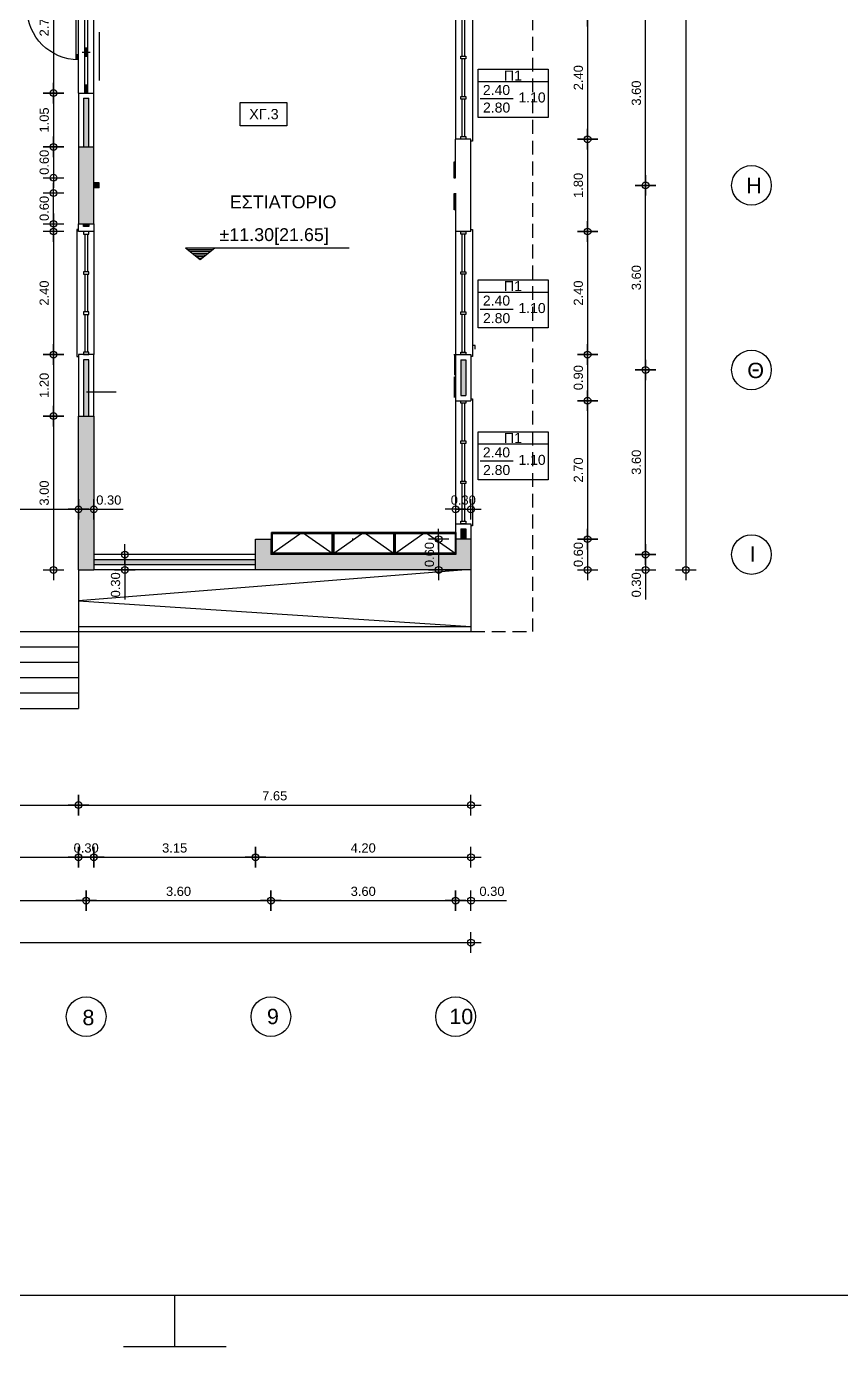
# Model space of a CAD drawing. Header units: metres. Extents: x -11 to 85, y -301 to 135.
# Drawn here: x 39.11 to 55, y 0 to 25.75 of the extents above; entities that cross this region are included whole.
import ezdxf

# ---------------------------------------------------------------- set-up
doc = ezdxf.new("R2010")
doc.units = ezdxf.units.M
doc.header["$LTSCALE"] = 0.036
doc.header["$PDMODE"] = 2
doc.linetypes.add('HIDDEN', pattern=[0.375, 0.25, -0.125])
for name, color, linetype in [('arxitek corofos', 252, 'Continuous'), ('BORDER', 5, 'Continuous'), ('DIMBLK', 252, 'Continuous'), ('electext', 20, 'Continuous'), ('LAYER-ON', 4, 'Continuous'), ('MARKS', 2, 'Continuous'), ('Parathira', 252, 'Continuous')]:
    doc.layers.add(name, color=color, linetype=linetype)
doc.styles.add('COMU-N', font='arial.ttf')
doc.styles.get("Standard").update_dxf_attribs({"font": 'arial.ttf'})
doc.dimstyles.new('CADWDOT', dxfattribs={"dimscale": 0.1, "dimtxt": 1.8, "dimasz": 0.08, "dimexe": 2, "dimexo": 0, "dimgap": 0.09, "dimtad": 0, "dimrnd": 0.001, "dimzin": 0, "dimdsep": 46, "dimtxsty": 'Standard', "dimblk1": 'ARTDIM', "dimblk2": 'ARTDIM', "dimsah": 1, "dimcen": 0.09, "dimdle": 0.05, "dimse1": 1, "dimse2": 1, "dimadec": 0, "dimazin": 0, "dimtfac": 1, "dimtmove": 0, "dimatfit": 3, "dimldrblk": 'ARTDIM', "dimfxl": 2, "dimtvp": 0.9999, "dimtolj": 1, "dimtzin": 0, "dimarcsym": 0})

# ---------------------------------------------------------------- blocks, each defined once
blk = doc.blocks.new('art103')
at = {"layer": 'BORDER'}
blk.add_line((0.25, 0.25), (20.75, 0.25), dxfattribs=at)
at = {"layer": 'MARKS'}
for p, q in [((10.5, 0), (10.5, 0.25)), ((10.25, 0), (10.75, 0))]:
    blk.add_line(p, q, dxfattribs=at)
blk = doc.blocks.new('A$C049E38FE')
at = {"layer": 'Parathira'}
for p, q in [((0, 0), (0, -0.05)), ((0.3, -0.05), (0.3, 0)), ((0, -0.05), (0.3, -0.05)), ((0.3, -0.05), (0.25, -0.05)), ((0, -1.05), (0.3, -1.05)), ((0, -1.1), (0, -1.05)), ((0, -2.7), (0, -1.1)), ((0.3, -1.1), (0, -1.1)), ((0.3, -1.1), (0, -1.1)), ((0.3, -1.1), (0, -1.1)), ((0.125, -1.1), (0.125, -2.7)), ((0.175, -1.1), (0.125, -1.1)), ((0.175, -1.26), (0.125, -1.26)), ((0.135, -1.26), (0.135, -1.1)), ((0.145, -1.26), (0.145, -1.1)), ((0.155, -1.26), (0.155, -1.1)), ((0.165, -1.26), (0.165, -1.1)), ((0.175, -2.7), (0.175, -1.1)), ((0.3, -2.7), (0.3, -1.05)), ((0.3, -1.05), (0.35, -1.05)), ((0.3, -1.05), (0.3, -1.1)), ((0.33, -1.06), (0.3, -1.06)), ((0.35, -1.15), (0.3, -1.15)), ((0.31, -1.05), (0.31, -1.15)), ((0.32, -1.05), (0.32, -1.15)), ((0.33, -1.05), (0.33, -1.15)), ((0.34, -1.05), (0.34, -1.15)), ((0.35, -1.05), (0.35, -2.049)), ((0.225, -1.9), (0.075, -1.9)), ((0.175, -1.82), (0.125, -1.82)), ((0.175, -1.98), (0.125, -1.98)), ((0.135, -1.98), (0.135, -1.82)), ((0.145, -1.98), (0.145, -1.82)), ((0.155, -1.98), (0.155, -1.82)), ((0.165, -1.98), (0.165, -1.82)), ((0.35, -1.95), (0.3, -1.95)), ((0.31, -1.95), (0.31, -2.05)), ((0.32, -1.95), (0.32, -2.05)), ((0.33, -1.95), (0.33, -2.05)), ((0.34, -1.95), (0.34, -2.049)), ((0.175, -2.54), (0.125, -2.54)), ((0.135, -2.7), (0.135, -2.54)), ((0.145, -2.7), (0.145, -2.54)), ((0.155, -2.7), (0.155, -2.54)), ((0.165, -2.7), (0.165, -2.54))]:
    blk.add_line(p, q, dxfattribs=at)
blk.add_arc((0.3, -1.05), 1, 270, 90, dxfattribs=at)
blk = doc.blocks.new('A$C52D13D70')
at = {"layer": 'Parathira'}
for p, q in [((-0.33, 0.04), (-0.33, -2.44)), ((-0.3, 0.04), (-0.33, 0.04)), ((-0.1, 0), (-0.2, 0)), ((-0.2, 0), (-0.2, -0.05)), ((-0.1, -0.05), (-0.1, 0)), ((0, 0), (0, -2.4)), ((-0.2, -0.05), (-0.1, -0.05)), ((-0.175, -0.05), (-0.175, -0.783)), ((-0.125, -0.05), (-0.125, -0.783)), ((-0.1, -0.783), (-0.2, -0.783)), ((-0.2, -0.783), (-0.2, -0.833)), ((-0.2, -0.833), (-0.1, -0.833)), ((-0.175, -0.833), (-0.175, -1.567)), ((-0.125, -0.833), (-0.125, -1.567)), ((-0.1, -0.833), (-0.1, -0.783)), ((-0.1, -1.567), (-0.2, -1.567)), ((-0.2, -1.567), (-0.2, -1.617)), ((-0.2, -1.617), (-0.1, -1.617)), ((-0.175, -1.617), (-0.175, -2.35)), ((-0.125, -1.617), (-0.125, -2.35)), ((-0.1, -1.617), (-0.1, -1.567)), ((-0.33, -2.44), (-0.3, -2.44)), ((-0.1, -2.35), (-0.2, -2.35)), ((-0.2, -2.35), (-0.2, -2.4)), ((-0.2, -2.4), (-0.1, -2.4)), ((-0.1, -2.4), (-0.1, -2.35))]:
    blk.add_line(p, q, dxfattribs=at)
blk = doc.blocks.new('ARTDIM')
at = {"layer": 'DIMBLK'}
for p, q in [((-24.9975, 0), (24.9975, 0)), ((0, -24.9975), (0, 24.9975))]:
    blk.add_line(p, q, dxfattribs=at)
blk.add_circle((0, 0), 8.25, dxfattribs=at)
blk = doc.blocks.new('*D360')
at = {"layer": 'arxitek corofos', "color": 0, "lineweight": -2}
blk.add_line((14.782, 7.88), (47.766, 7.88), dxfattribs=at)
at = {"layer": 'Defpoints', "color": 0, "transparency": 16777216}
for p in [(14.774, 13.361), (47.774, 13.361), (47.774, 7.88)]:
    blk.add_point(p, dxfattribs=at)
at = {"layer": 'arxitek corofos', "color": 0, "lineweight": -2, "xscale": 0.008, "yscale": 0.008, "zscale": 0.008, "rotation": 180}
blk.add_blockref('ARTDIM', (14.774, 7.88), dxfattribs=at)
at = {"layer": 'arxitek corofos', "color": 0, "lineweight": -2, "xscale": 0.008, "yscale": 0.008, "zscale": 0.008}
blk.add_blockref('ARTDIM', (47.774, 7.88), dxfattribs=at)
at = {"layer": 'arxitek corofos', "color": 0, "insert": (31.274, 8.06), "char_height": 0.18, "attachment_point": 5}
blk.add_mtext('\\A1;33.00', dxfattribs=at)
blk = doc.blocks.new('*D368')
at = {"layer": 'arxitek corofos', "color": 0, "lineweight": -2}
blk.add_line((36.682, 8.698), (40.266, 8.698), dxfattribs=at)
at = {"layer": 'Defpoints', "color": 0, "transparency": 16777216}
for p in [(40.274, 8.698), (36.674, 6.422), (40.274, 6.422)]:
    blk.add_point(p, dxfattribs=at)
at = {"layer": 'arxitek corofos', "color": 0, "lineweight": -2, "xscale": 0.008, "yscale": 0.008, "zscale": 0.008, "rotation": 180}
blk.add_blockref('ARTDIM', (36.674, 8.698), dxfattribs=at)
at = {"layer": 'arxitek corofos', "color": 0, "lineweight": -2, "xscale": 0.008, "yscale": 0.008, "zscale": 0.008}
blk.add_blockref('ARTDIM', (40.274, 8.698), dxfattribs=at)
at = {"layer": 'arxitek corofos', "color": 0, "insert": (38.474, 8.878), "char_height": 0.18, "attachment_point": 5}
blk.add_mtext('\\A1;3.60', dxfattribs=at)
blk = doc.blocks.new('*D369')
at = {"layer": 'arxitek corofos', "color": 0, "lineweight": -2}
blk.add_line((40.282, 8.698), (43.866, 8.698), dxfattribs=at)
at = {"layer": 'Defpoints', "color": 0, "transparency": 16777216}
for p in [(43.874, 8.698), (40.274, 6.422), (43.874, 6.422)]:
    blk.add_point(p, dxfattribs=at)
at = {"layer": 'arxitek corofos', "color": 0, "lineweight": -2, "xscale": 0.008, "yscale": 0.008, "zscale": 0.008, "rotation": 180}
blk.add_blockref('ARTDIM', (40.274, 8.698), dxfattribs=at)
at = {"layer": 'arxitek corofos', "color": 0, "lineweight": -2, "xscale": 0.008, "yscale": 0.008, "zscale": 0.008}
blk.add_blockref('ARTDIM', (43.874, 8.698), dxfattribs=at)
at = {"layer": 'arxitek corofos', "color": 0, "insert": (42.074, 8.878), "char_height": 0.18, "attachment_point": 5}
blk.add_mtext('\\A1;3.60', dxfattribs=at)
blk = doc.blocks.new('*D370')
at = {"layer": 'arxitek corofos', "color": 0, "lineweight": -2}
blk.add_line((43.882, 8.698), (47.466, 8.698), dxfattribs=at)
at = {"layer": 'Defpoints', "color": 0, "transparency": 16777216}
for p in [(47.474, 8.698), (43.874, 6.422), (47.474, 6.422)]:
    blk.add_point(p, dxfattribs=at)
at = {"layer": 'arxitek corofos', "color": 0, "lineweight": -2, "xscale": 0.008, "yscale": 0.008, "zscale": 0.008, "rotation": 180}
blk.add_blockref('ARTDIM', (43.874, 8.698), dxfattribs=at)
at = {"layer": 'arxitek corofos', "color": 0, "lineweight": -2, "xscale": 0.008, "yscale": 0.008, "zscale": 0.008}
blk.add_blockref('ARTDIM', (47.474, 8.698), dxfattribs=at)
at = {"layer": 'arxitek corofos', "color": 0, "insert": (45.674, 8.878), "char_height": 0.18, "attachment_point": 5}
blk.add_mtext('\\A1;3.60', dxfattribs=at)
blk = doc.blocks.new('*D371')
at = {"layer": 'arxitek corofos', "color": 0, "lineweight": -2}
for p, q in [((47.482, 8.698), (47.766, 8.698)), ((47.774, 8.698), (48.466, 8.698))]:
    blk.add_line(p, q, dxfattribs=at)
at = {"layer": 'Defpoints', "color": 0, "transparency": 16777216}
for p in [(47.774, 13.534), (47.774, 8.698), (47.474, 6.422)]:
    blk.add_point(p, dxfattribs=at)
at = {"layer": 'arxitek corofos', "color": 0, "lineweight": -2, "xscale": 0.008, "yscale": 0.008, "zscale": 0.008, "rotation": 180}
blk.add_blockref('ARTDIM', (47.474, 8.698), dxfattribs=at)
at = {"layer": 'arxitek corofos', "color": 0, "lineweight": -2, "xscale": 0.008, "yscale": 0.008, "zscale": 0.008}
blk.add_blockref('ARTDIM', (47.774, 8.698), dxfattribs=at)
at = {"layer": 'arxitek corofos', "color": 0, "insert": (48.183, 8.878), "char_height": 0.18, "attachment_point": 5}
blk.add_mtext('\\A1;0.30', dxfattribs=at)
blk = doc.blocks.new('*D383')
at = {"layer": 'arxitek corofos', "color": 0, "lineweight": -2}
blk.add_line((36.982, 9.544), (40.116, 9.544), dxfattribs=at)
at = {"layer": 'Defpoints', "color": 0, "transparency": 16777216}
for p in [(36.974, 13.534), (40.124, 13.534), (40.124, 9.544)]:
    blk.add_point(p, dxfattribs=at)
at = {"layer": 'arxitek corofos', "color": 0, "lineweight": -2, "xscale": 0.008, "yscale": 0.008, "zscale": 0.008, "rotation": 180}
blk.add_blockref('ARTDIM', (36.974, 9.544), dxfattribs=at)
at = {"layer": 'arxitek corofos', "color": 0, "lineweight": -2, "xscale": 0.008, "yscale": 0.008, "zscale": 0.008}
blk.add_blockref('ARTDIM', (40.124, 9.544), dxfattribs=at)
at = {"layer": 'arxitek corofos', "color": 0, "insert": (38.549, 9.724), "char_height": 0.18, "attachment_point": 5}
blk.add_mtext('\\A1;3.15', dxfattribs=at)
blk = doc.blocks.new('*D384')
at = {"layer": 'arxitek corofos', "color": 0, "lineweight": -2}
blk.add_line((40.132, 9.544), (40.416, 9.544), dxfattribs=at)
at = {"layer": 'Defpoints', "color": 0, "transparency": 16777216}
for p in [(40.124, 13.534), (40.424, 13.534), (40.424, 9.544)]:
    blk.add_point(p, dxfattribs=at)
at = {"layer": 'arxitek corofos', "color": 0, "lineweight": -2, "xscale": 0.008, "yscale": 0.008, "zscale": 0.008, "rotation": 180}
blk.add_blockref('ARTDIM', (40.124, 9.544), dxfattribs=at)
at = {"layer": 'arxitek corofos', "color": 0, "lineweight": -2, "xscale": 0.008, "yscale": 0.008, "zscale": 0.008}
blk.add_blockref('ARTDIM', (40.424, 9.544), dxfattribs=at)
at = {"layer": 'arxitek corofos', "color": 0, "insert": (40.274, 9.724), "char_height": 0.18, "attachment_point": 5}
blk.add_mtext('\\A1;0.30', dxfattribs=at)
blk = doc.blocks.new('*D385')
at = {"layer": 'arxitek corofos', "color": 0, "lineweight": -2}
blk.add_line((40.432, 9.544), (43.566, 9.544), dxfattribs=at)
at = {"layer": 'Defpoints', "color": 0, "transparency": 16777216}
for p in [(40.424, 13.534), (43.574, 13.534), (43.574, 9.544)]:
    blk.add_point(p, dxfattribs=at)
at = {"layer": 'arxitek corofos', "color": 0, "lineweight": -2, "xscale": 0.008, "yscale": 0.008, "zscale": 0.008, "rotation": 180}
blk.add_blockref('ARTDIM', (40.424, 9.544), dxfattribs=at)
at = {"layer": 'arxitek corofos', "color": 0, "lineweight": -2, "xscale": 0.008, "yscale": 0.008, "zscale": 0.008}
blk.add_blockref('ARTDIM', (43.574, 9.544), dxfattribs=at)
at = {"layer": 'arxitek corofos', "color": 0, "insert": (41.999, 9.724), "char_height": 0.18, "attachment_point": 5}
blk.add_mtext('\\A1;3.15', dxfattribs=at)
blk = doc.blocks.new('*D386')
at = {"layer": 'arxitek corofos', "color": 0, "lineweight": -2}
blk.add_line((43.582, 9.544), (47.766, 9.544), dxfattribs=at)
at = {"layer": 'Defpoints', "color": 0, "transparency": 16777216}
for p in [(43.574, 13.534), (47.774, 13.534), (47.774, 9.544)]:
    blk.add_point(p, dxfattribs=at)
at = {"layer": 'arxitek corofos', "color": 0, "lineweight": -2, "xscale": 0.008, "yscale": 0.008, "zscale": 0.008, "rotation": 180}
blk.add_blockref('ARTDIM', (43.574, 9.544), dxfattribs=at)
at = {"layer": 'arxitek corofos', "color": 0, "lineweight": -2, "xscale": 0.008, "yscale": 0.008, "zscale": 0.008}
blk.add_blockref('ARTDIM', (47.774, 9.544), dxfattribs=at)
at = {"layer": 'arxitek corofos', "color": 0, "insert": (45.674, 9.724), "char_height": 0.18, "attachment_point": 5}
blk.add_mtext('\\A1;4.20', dxfattribs=at)
blk = doc.blocks.new('*D387')
at = {"layer": 'arxitek corofos', "color": 0, "lineweight": -2}
blk.add_line((51.962, 44.539), (51.962, 15.155), dxfattribs=at)
at = {"layer": 'Defpoints', "color": 0, "transparency": 16777216}
for p in [(49.077, 44.547), (49.077, 15.147), (51.962, 15.147)]:
    blk.add_point(p, dxfattribs=at)
at = {"layer": 'arxitek corofos', "color": 0, "lineweight": -2, "xscale": 0.008, "yscale": 0.008, "zscale": 0.008}
for p, rotation in [((51.962, 44.547), 90), ((51.962, 15.147), 270)]:
    blk.add_blockref('ARTDIM', p, dxfattribs=dict(at, rotation=rotation))
at = {"layer": 'arxitek corofos', "color": 0, "insert": (51.782, 29.847), "char_height": 0.18, "attachment_point": 5, "rotation": 90}
blk.add_mtext('\\A1;29.40', dxfattribs=at)
blk = doc.blocks.new('*D388')
at = {"layer": 'arxitek corofos', "color": 0, "lineweight": -2}
for p, q in [((51.177, 15.439), (51.177, 15.155)), ((51.177, 15.147), (51.177, 14.573))]:
    blk.add_line(p, q, dxfattribs=at)
at = {"layer": 'Defpoints', "color": 0, "transparency": 16777216}
for p in [(49.077, 15.447), (49.077, 15.147), (51.177, 15.147)]:
    blk.add_point(p, dxfattribs=at)
at = {"layer": 'arxitek corofos', "color": 0, "lineweight": -2, "xscale": 0.008, "yscale": 0.008, "zscale": 0.008}
for p, rotation in [((51.177, 15.447), 90), ((51.177, 15.147), 270)]:
    blk.add_blockref('ARTDIM', p, dxfattribs=dict(at, rotation=rotation))
at = {"layer": 'arxitek corofos', "color": 0, "insert": (50.997, 14.856), "char_height": 0.18, "attachment_point": 5, "rotation": 90}
blk.add_mtext('\\A1;0.30', dxfattribs=at)
blk = doc.blocks.new('*D389')
at = {"layer": 'arxitek corofos', "color": 0, "lineweight": -2}
blk.add_line((51.177, 15.455), (51.177, 19.039), dxfattribs=at)
at = {"layer": 'Defpoints', "color": 0, "transparency": 16777216}
for p in [(51.177, 19.047), (54.157, 19.047), (49.077, 15.447)]:
    blk.add_point(p, dxfattribs=at)
at = {"layer": 'arxitek corofos', "color": 0, "lineweight": -2, "xscale": 0.008, "yscale": 0.008, "zscale": 0.008}
for p, rotation in [((51.177, 19.047), 90), ((51.177, 15.447), 270)]:
    blk.add_blockref('ARTDIM', p, dxfattribs=dict(at, rotation=rotation))
at = {"layer": 'arxitek corofos', "color": 0, "insert": (50.997, 17.247), "char_height": 0.18, "attachment_point": 5, "rotation": 90}
blk.add_mtext('\\A1;3.60', dxfattribs=at)
blk = doc.blocks.new('*D390')
at = {"layer": 'arxitek corofos', "color": 0, "lineweight": -2}
blk.add_line((51.177, 19.055), (51.177, 22.639), dxfattribs=at)
at = {"layer": 'Defpoints', "color": 0, "transparency": 16777216}
for p in [(51.177, 22.647), (54.157, 22.647), (54.157, 19.047)]:
    blk.add_point(p, dxfattribs=at)
at = {"layer": 'arxitek corofos', "color": 0, "lineweight": -2, "xscale": 0.008, "yscale": 0.008, "zscale": 0.008}
for p, rotation in [((51.177, 22.647), 90), ((51.177, 19.047), 270)]:
    blk.add_blockref('ARTDIM', p, dxfattribs=dict(at, rotation=rotation))
at = {"layer": 'arxitek corofos', "color": 0, "insert": (50.997, 20.847), "char_height": 0.18, "attachment_point": 5, "rotation": 90}
blk.add_mtext('\\A1;3.60', dxfattribs=at)
blk = doc.blocks.new('*D391')
at = {"layer": 'arxitek corofos', "color": 0, "lineweight": -2}
blk.add_line((51.177, 22.655), (51.177, 26.239), dxfattribs=at)
at = {"layer": 'Defpoints', "color": 0, "transparency": 16777216}
for p in [(51.177, 26.247), (54.157, 26.247), (54.157, 22.647)]:
    blk.add_point(p, dxfattribs=at)
at = {"layer": 'arxitek corofos', "color": 0, "lineweight": -2, "xscale": 0.008, "yscale": 0.008, "zscale": 0.008}
for p, rotation in [((51.177, 26.247), 90), ((51.177, 22.647), 270)]:
    blk.add_blockref('ARTDIM', p, dxfattribs=dict(at, rotation=rotation))
at = {"layer": 'arxitek corofos', "color": 0, "insert": (50.997, 24.447), "char_height": 0.18, "attachment_point": 5, "rotation": 90}
blk.add_mtext('\\A1;3.60', dxfattribs=at)
blk = doc.blocks.new('*D409')
at = {"layer": 'arxitek corofos', "color": 0, "lineweight": -2}
blk.add_line((50.047, 25.939), (50.047, 23.555), dxfattribs=at)
at = {"layer": 'Defpoints', "color": 0, "transparency": 16777216}
for p in [(49.077, 25.947), (49.077, 23.547), (50.047, 23.547)]:
    blk.add_point(p, dxfattribs=at)
at = {"layer": 'arxitek corofos', "color": 0, "lineweight": -2, "xscale": 0.008, "yscale": 0.008, "zscale": 0.008}
for p, rotation in [((50.047, 25.947), 90), ((50.047, 23.547), 270)]:
    blk.add_blockref('ARTDIM', p, dxfattribs=dict(at, rotation=rotation))
at = {"layer": 'arxitek corofos', "color": 0, "insert": (49.867, 24.747), "char_height": 0.18, "attachment_point": 5, "rotation": 90}
blk.add_mtext('\\A1;2.40', dxfattribs=at)
blk = doc.blocks.new('*D410')
at = {"layer": 'arxitek corofos', "color": 0, "lineweight": -2}
blk.add_line((50.047, 23.539), (50.047, 21.755), dxfattribs=at)
at = {"layer": 'Defpoints', "color": 0, "transparency": 16777216}
for p in [(49.077, 23.547), (49.077, 21.747), (50.047, 21.747)]:
    blk.add_point(p, dxfattribs=at)
at = {"layer": 'arxitek corofos', "color": 0, "lineweight": -2, "xscale": 0.008, "yscale": 0.008, "zscale": 0.008}
for p, rotation in [((50.047, 23.547), 90), ((50.047, 21.747), 270)]:
    blk.add_blockref('ARTDIM', p, dxfattribs=dict(at, rotation=rotation))
at = {"layer": 'arxitek corofos', "color": 0, "insert": (49.867, 22.647), "char_height": 0.18, "attachment_point": 5, "rotation": 90}
blk.add_mtext('\\A1;1.80', dxfattribs=at)
blk = doc.blocks.new('*D411')
at = {"layer": 'arxitek corofos', "color": 0, "lineweight": -2}
blk.add_line((50.047, 21.739), (50.047, 19.355), dxfattribs=at)
at = {"layer": 'Defpoints', "color": 0, "transparency": 16777216}
for p in [(49.077, 21.747), (49.077, 19.347), (50.047, 19.347)]:
    blk.add_point(p, dxfattribs=at)
at = {"layer": 'arxitek corofos', "color": 0, "lineweight": -2, "xscale": 0.008, "yscale": 0.008, "zscale": 0.008}
for p, rotation in [((50.047, 21.747), 90), ((50.047, 19.347), 270)]:
    blk.add_blockref('ARTDIM', p, dxfattribs=dict(at, rotation=rotation))
at = {"layer": 'arxitek corofos', "color": 0, "insert": (49.867, 20.547), "char_height": 0.18, "attachment_point": 5, "rotation": 90}
blk.add_mtext('\\A1;2.40', dxfattribs=at)
blk = doc.blocks.new('*D412')
at = {"layer": 'arxitek corofos', "color": 0, "lineweight": -2}
blk.add_line((50.047, 19.339), (50.047, 18.455), dxfattribs=at)
at = {"layer": 'Defpoints', "color": 0, "transparency": 16777216}
for p in [(49.077, 19.347), (49.077, 18.447), (50.047, 18.447)]:
    blk.add_point(p, dxfattribs=at)
at = {"layer": 'arxitek corofos', "color": 0, "lineweight": -2, "xscale": 0.008, "yscale": 0.008, "zscale": 0.008}
for p, rotation in [((50.047, 19.347), 90), ((50.047, 18.447), 270)]:
    blk.add_blockref('ARTDIM', p, dxfattribs=dict(at, rotation=rotation))
at = {"layer": 'arxitek corofos', "color": 0, "insert": (49.867, 18.897), "char_height": 0.18, "attachment_point": 5, "rotation": 90}
blk.add_mtext('\\A1;0.90', dxfattribs=at)
blk = doc.blocks.new('*D413')
at = {"layer": 'arxitek corofos', "color": 0, "lineweight": -2}
blk.add_line((50.047, 18.439), (50.047, 15.755), dxfattribs=at)
at = {"layer": 'Defpoints', "color": 0, "transparency": 16777216}
for p in [(49.077, 18.447), (49.077, 15.747), (50.047, 15.747)]:
    blk.add_point(p, dxfattribs=at)
at = {"layer": 'arxitek corofos', "color": 0, "lineweight": -2, "xscale": 0.008, "yscale": 0.008, "zscale": 0.008}
for p, rotation in [((50.047, 18.447), 90), ((50.047, 15.747), 270)]:
    blk.add_blockref('ARTDIM', p, dxfattribs=dict(at, rotation=rotation))
at = {"layer": 'arxitek corofos', "color": 0, "insert": (49.867, 17.097), "char_height": 0.18, "attachment_point": 5, "rotation": 90}
blk.add_mtext('\\A1;2.70', dxfattribs=at)
blk = doc.blocks.new('*D414')
at = {"layer": 'arxitek corofos', "color": 0, "lineweight": -2}
blk.add_line((50.047, 15.739), (50.047, 15.155), dxfattribs=at)
at = {"layer": 'Defpoints', "color": 0, "transparency": 16777216}
for p in [(49.077, 15.747), (49.077, 15.147), (50.047, 15.147)]:
    blk.add_point(p, dxfattribs=at)
at = {"layer": 'arxitek corofos', "color": 0, "lineweight": -2, "xscale": 0.008, "yscale": 0.008, "zscale": 0.008}
for p, rotation in [((50.047, 15.747), 90), ((50.047, 15.147), 270)]:
    blk.add_blockref('ARTDIM', p, dxfattribs=dict(at, rotation=rotation))
at = {"layer": 'arxitek corofos', "color": 0, "insert": (49.867, 15.447), "char_height": 0.18, "attachment_point": 5, "rotation": 90}
blk.add_mtext('\\A1;0.60', dxfattribs=at)
blk = doc.blocks.new('*D434')
at = {"layer": 'arxitek corofos', "color": 0, "lineweight": -2}
blk.add_line((22.432, 16.329), (40.116, 16.329), dxfattribs=at)
at = {"layer": 'Defpoints', "color": 0, "transparency": 16777216}
for p in [(22.424, 16.329), (40.124, 16.329), (40.124, 16.329)]:
    blk.add_point(p, dxfattribs=at)
at = {"layer": 'arxitek corofos', "color": 0, "lineweight": -2, "xscale": 0.008, "yscale": 0.008, "zscale": 0.008, "rotation": 180}
blk.add_blockref('ARTDIM', (22.424, 16.329), dxfattribs=at)
at = {"layer": 'arxitek corofos', "color": 0, "lineweight": -2, "xscale": 0.008, "yscale": 0.008, "zscale": 0.008}
blk.add_blockref('ARTDIM', (40.124, 16.329), dxfattribs=at)
at = {"layer": 'arxitek corofos', "color": 0, "insert": (31.274, 16.509), "char_height": 0.18, "attachment_point": 5}
blk.add_mtext('\\A1;17.70', dxfattribs=at)
blk = doc.blocks.new('*D435')
at = {"layer": 'arxitek corofos', "color": 0, "lineweight": -2}
for p, q in [((40.132, 16.329), (40.416, 16.329)), ((40.424, 16.329), (40.998, 16.329))]:
    blk.add_line(p, q, dxfattribs=at)
at = {"layer": 'Defpoints', "color": 0, "transparency": 16777216}
for p in [(40.124, 18.147), (40.424, 18.147), (40.424, 16.329)]:
    blk.add_point(p, dxfattribs=at)
at = {"layer": 'arxitek corofos', "color": 0, "lineweight": -2, "xscale": 0.008, "yscale": 0.008, "zscale": 0.008, "rotation": 180}
blk.add_blockref('ARTDIM', (40.124, 16.329), dxfattribs=at)
at = {"layer": 'arxitek corofos', "color": 0, "lineweight": -2, "xscale": 0.008, "yscale": 0.008, "zscale": 0.008}
blk.add_blockref('ARTDIM', (40.424, 16.329), dxfattribs=at)
at = {"layer": 'arxitek corofos', "color": 0, "insert": (40.715, 16.509), "char_height": 0.18, "attachment_point": 5}
blk.add_mtext('\\A1;0.30', dxfattribs=at)
blk = doc.blocks.new('*D436')
at = {"layer": 'arxitek corofos', "color": 0, "lineweight": -2}
blk.add_line((47.482, 16.329), (47.766, 16.329), dxfattribs=at)
at = {"layer": 'Defpoints', "color": 0, "transparency": 16777216}
for p in [(47.774, 16.329), (47.474, 15.447), (47.774, 15.447)]:
    blk.add_point(p, dxfattribs=at)
at = {"layer": 'arxitek corofos', "color": 0, "lineweight": -2, "xscale": 0.008, "yscale": 0.008, "zscale": 0.008, "rotation": 180}
blk.add_blockref('ARTDIM', (47.474, 16.329), dxfattribs=at)
at = {"layer": 'arxitek corofos', "color": 0, "lineweight": -2, "xscale": 0.008, "yscale": 0.008, "zscale": 0.008}
blk.add_blockref('ARTDIM', (47.774, 16.329), dxfattribs=at)
at = {"layer": 'arxitek corofos', "color": 0, "insert": (47.624, 16.509), "char_height": 0.18, "attachment_point": 5}
blk.add_mtext('\\A1;0.30', dxfattribs=at)
blk = doc.blocks.new('*D443')
at = {"layer": 'arxitek corofos', "color": 0, "lineweight": -2}
blk.add_line((47.144, 15.739), (47.144, 15.155), dxfattribs=at)
at = {"layer": 'Defpoints', "color": 0, "transparency": 16777216}
for p in [(47.486, 15.747), (47.144, 15.147), (47.486, 15.147)]:
    blk.add_point(p, dxfattribs=at)
at = {"layer": 'arxitek corofos', "color": 0, "lineweight": -2, "xscale": 0.008, "yscale": 0.008, "zscale": 0.008}
for p, rotation in [((47.144, 15.747), 90), ((47.144, 15.147), 270)]:
    blk.add_blockref('ARTDIM', p, dxfattribs=dict(at, rotation=rotation))
at = {"layer": 'arxitek corofos', "color": 0, "insert": (46.964, 15.447), "char_height": 0.18, "attachment_point": 5, "rotation": 90}
blk.add_mtext('\\A1;0.60', dxfattribs=at)
blk = doc.blocks.new('*D470')
at = {"layer": 'arxitek corofos', "color": 0, "lineweight": -2}
for p, q in [((41.027, 15.439), (41.027, 15.155)), ((41.027, 15.147), (41.027, 14.573))]:
    blk.add_line(p, q, dxfattribs=at)
at = {"layer": 'Defpoints', "color": 0, "transparency": 16777216}
for p in [(39.331, 15.447), (39.331, 15.147), (41.027, 15.147)]:
    blk.add_point(p, dxfattribs=at)
at = {"layer": 'arxitek corofos', "color": 0, "lineweight": -2, "xscale": 0.008, "yscale": 0.008, "zscale": 0.008}
for p, rotation in [((41.027, 15.447), 90), ((41.027, 15.147), 270)]:
    blk.add_blockref('ARTDIM', p, dxfattribs=dict(at, rotation=rotation))
at = {"layer": 'arxitek corofos', "color": 0, "insert": (40.847, 14.856), "char_height": 0.18, "attachment_point": 5, "rotation": 90}
blk.add_mtext('\\A1;0.30', dxfattribs=at)
blk = doc.blocks.new('*D473')
at = {"layer": 'arxitek corofos', "color": 0, "lineweight": -2}
blk.add_line((22.432, 10.561), (40.116, 10.561), dxfattribs=at)
at = {"layer": 'Defpoints', "color": 0, "transparency": 16777216}
for p in [(22.424, 13.047), (40.124, 13.047), (40.124, 10.561)]:
    blk.add_point(p, dxfattribs=at)
at = {"layer": 'arxitek corofos', "color": 0, "lineweight": -2, "xscale": 0.008, "yscale": 0.008, "zscale": 0.008, "rotation": 180}
blk.add_blockref('ARTDIM', (22.424, 10.561), dxfattribs=at)
at = {"layer": 'arxitek corofos', "color": 0, "lineweight": -2, "xscale": 0.008, "yscale": 0.008, "zscale": 0.008}
blk.add_blockref('ARTDIM', (40.124, 10.561), dxfattribs=at)
at = {"layer": 'arxitek corofos', "color": 0, "insert": (31.274, 10.741), "char_height": 0.18, "attachment_point": 5}
blk.add_mtext('\\A1;17.70', dxfattribs=at)
blk = doc.blocks.new('*D474')
at = {"layer": 'arxitek corofos', "color": 0, "lineweight": -2}
blk.add_line((40.132, 10.561), (47.766, 10.561), dxfattribs=at)
at = {"layer": 'Defpoints', "color": 0, "transparency": 16777216}
for p in [(40.124, 15.147), (47.774, 15.147), (47.774, 10.561)]:
    blk.add_point(p, dxfattribs=at)
at = {"layer": 'arxitek corofos', "color": 0, "lineweight": -2, "xscale": 0.008, "yscale": 0.008, "zscale": 0.008, "rotation": 180}
blk.add_blockref('ARTDIM', (40.124, 10.561), dxfattribs=at)
at = {"layer": 'arxitek corofos', "color": 0, "lineweight": -2, "xscale": 0.008, "yscale": 0.008, "zscale": 0.008}
blk.add_blockref('ARTDIM', (47.774, 10.561), dxfattribs=at)
at = {"layer": 'arxitek corofos', "color": 0, "insert": (43.949, 10.741), "char_height": 0.18, "attachment_point": 5}
blk.add_mtext('\\A1;7.65', dxfattribs=at)
blk = doc.blocks.new('*D500')
at = {"layer": 'arxitek corofos', "color": 0, "lineweight": -2}
blk.add_line((39.637, 27.139), (39.637, 24.455), dxfattribs=at)
at = {"layer": 'Defpoints', "color": 0, "transparency": 16777216}
for p in [(40.124, 27.147), (39.637, 24.447), (40.124, 24.447)]:
    blk.add_point(p, dxfattribs=at)
at = {"layer": 'arxitek corofos', "color": 0, "lineweight": -2, "xscale": 0.008, "yscale": 0.008, "zscale": 0.008}
for p, rotation in [((39.637, 27.147), 90), ((39.637, 24.447), 270)]:
    blk.add_blockref('ARTDIM', p, dxfattribs=dict(at, rotation=rotation))
at = {"layer": 'arxitek corofos', "color": 0, "insert": (39.457, 25.797), "char_height": 0.18, "attachment_point": 5, "rotation": 90}
blk.add_mtext('\\A1;2.70', dxfattribs=at)
blk = doc.blocks.new('*D501')
at = {"layer": 'arxitek corofos', "color": 0, "lineweight": -2}
blk.add_line((39.637, 24.439), (39.637, 23.405), dxfattribs=at)
at = {"layer": 'Defpoints', "color": 0, "transparency": 16777216}
for p in [(40.124, 24.447), (39.637, 23.397), (40.124, 23.397)]:
    blk.add_point(p, dxfattribs=at)
at = {"layer": 'arxitek corofos', "color": 0, "lineweight": -2, "xscale": 0.008, "yscale": 0.008, "zscale": 0.008}
for p, rotation in [((39.637, 24.447), 90), ((39.637, 23.397), 270)]:
    blk.add_blockref('ARTDIM', p, dxfattribs=dict(at, rotation=rotation))
at = {"layer": 'arxitek corofos', "color": 0, "insert": (39.457, 23.922), "char_height": 0.18, "attachment_point": 5, "rotation": 90}
blk.add_mtext('\\A1;1.05', dxfattribs=at)
blk = doc.blocks.new('*D502')
at = {"layer": 'arxitek corofos', "color": 0, "lineweight": -2}
blk.add_line((39.637, 23.389), (39.637, 22.805), dxfattribs=at)
at = {"layer": 'Defpoints', "color": 0, "transparency": 16777216}
for p in [(40.124, 23.397), (39.637, 22.797), (40.424, 22.797)]:
    blk.add_point(p, dxfattribs=at)
at = {"layer": 'arxitek corofos', "color": 0, "lineweight": -2, "xscale": 0.008, "yscale": 0.008, "zscale": 0.008}
for p, rotation in [((39.637, 23.397), 90), ((39.637, 22.797), 270)]:
    blk.add_blockref('ARTDIM', p, dxfattribs=dict(at, rotation=rotation))
at = {"layer": 'arxitek corofos', "color": 0, "insert": (39.457, 23.097), "char_height": 0.18, "attachment_point": 5, "rotation": 90}
blk.add_mtext('\\A1;0.60', dxfattribs=at)
blk = doc.blocks.new('*D503')
at = {"layer": 'arxitek corofos', "color": 0, "lineweight": -2}
blk.add_line((39.637, 21.905), (39.637, 22.489), dxfattribs=at)
at = {"layer": 'Defpoints', "color": 0, "transparency": 16777216}
for p in [(39.637, 22.497), (40.424, 22.497), (40.124, 21.897)]:
    blk.add_point(p, dxfattribs=at)
at = {"layer": 'arxitek corofos', "color": 0, "lineweight": -2, "xscale": 0.008, "yscale": 0.008, "zscale": 0.008}
for p, rotation in [((39.637, 22.497), 90), ((39.637, 21.897), 270)]:
    blk.add_blockref('ARTDIM', p, dxfattribs=dict(at, rotation=rotation))
at = {"layer": 'arxitek corofos', "color": 0, "insert": (39.457, 22.197), "char_height": 0.18, "attachment_point": 5, "rotation": 90}
blk.add_mtext('\\A1;0.60', dxfattribs=at)
blk = doc.blocks.new('*D504')
at = {"layer": 'arxitek corofos', "color": 0, "lineweight": -2}
blk.add_line((39.637, 21.739), (39.637, 19.355), dxfattribs=at)
at = {"layer": 'Defpoints', "color": 0, "transparency": 16777216}
for p in [(40.424, 21.747), (39.637, 19.347), (40.424, 19.347)]:
    blk.add_point(p, dxfattribs=at)
at = {"layer": 'arxitek corofos', "color": 0, "lineweight": -2, "xscale": 0.008, "yscale": 0.008, "zscale": 0.008}
for p, rotation in [((39.637, 21.747), 90), ((39.637, 19.347), 270)]:
    blk.add_blockref('ARTDIM', p, dxfattribs=dict(at, rotation=rotation))
at = {"layer": 'arxitek corofos', "color": 0, "insert": (39.457, 20.547), "char_height": 0.18, "attachment_point": 5, "rotation": 90}
blk.add_mtext('\\A1;2.40', dxfattribs=at)
blk = doc.blocks.new('*D505')
at = {"layer": 'arxitek corofos', "color": 0, "lineweight": -2}
blk.add_line((39.637, 19.339), (39.637, 18.155), dxfattribs=at)
at = {"layer": 'Defpoints', "color": 0, "transparency": 16777216}
for p in [(40.124, 19.347), (39.637, 18.147), (40.124, 18.147)]:
    blk.add_point(p, dxfattribs=at)
at = {"layer": 'arxitek corofos', "color": 0, "lineweight": -2, "xscale": 0.008, "yscale": 0.008, "zscale": 0.008}
for p, rotation in [((39.637, 19.347), 90), ((39.637, 18.147), 270)]:
    blk.add_blockref('ARTDIM', p, dxfattribs=dict(at, rotation=rotation))
at = {"layer": 'arxitek corofos', "color": 0, "insert": (39.457, 18.747), "char_height": 0.18, "attachment_point": 5, "rotation": 90}
blk.add_mtext('\\A1;1.20', dxfattribs=at)
blk = doc.blocks.new('*D506')
at = {"layer": 'arxitek corofos', "color": 0, "lineweight": -2}
blk.add_line((39.637, 18.139), (39.637, 15.155), dxfattribs=at)
at = {"layer": 'Defpoints', "color": 0, "transparency": 16777216}
for p in [(40.124, 18.147), (39.637, 15.147), (40.124, 15.147)]:
    blk.add_point(p, dxfattribs=at)
at = {"layer": 'arxitek corofos', "color": 0, "lineweight": -2, "xscale": 0.008, "yscale": 0.008, "zscale": 0.008}
for p, rotation in [((39.637, 18.147), 90), ((39.637, 15.147), 270)]:
    blk.add_blockref('ARTDIM', p, dxfattribs=dict(at, rotation=rotation))
at = {"layer": 'arxitek corofos', "color": 0, "insert": (39.457, 16.647), "char_height": 0.18, "attachment_point": 5, "rotation": 90}
blk.add_mtext('\\A1;3.00', dxfattribs=at)

msp = doc.modelspace()

# ---------------------------------------------------------------- hatches: boundary and pattern name
at = {"layer": 'arxitek corofos'}
for points in [[(40.324, 24.347), (40.224, 24.347), (40.224, 23.397), (40.324, 23.397)], [(40.124, 21.897), (40.424, 21.897), (40.424, 23.397), (40.124, 23.397)], [(40.524, 22.697), (40.424, 22.697), (40.424, 22.597), (40.524, 22.597)], [(40.324, 21.897), (40.224, 21.897), (40.224, 21.847), (40.324, 21.847)], [(40.324, 19.247), (40.224, 19.247), (40.224, 18.147), (40.324, 18.147)], [(47.674, 19.247), (47.574, 19.247), (47.574, 18.547), (47.674, 18.547)], [(40.124, 15.147), (40.424, 15.147), (40.424, 18.147), (40.124, 18.147)], [(47.774, 15.147), (47.774, 15.747), (47.474, 15.747), (47.474, 15.447), (43.874, 15.447), (43.874, 15.747), (43.574, 15.747), (43.574, 15.147)], [(47.674, 15.947), (47.574, 15.947), (47.574, 15.747), (47.674, 15.747)], [(43.574, 15.347), (40.424, 15.347), (40.424, 15.247), (43.574, 15.247)]]:
    msp.add_hatch(color=256, dxfattribs=at).paths.add_polyline_path(points)

# ---------------------------------------------------------------- linework, layer by layer
at = {"layer": 'arxitek corofos', "linetype": 'HIDDEN', "ltscale": 30}
for p in [(48.974, 25.947), (47.774, 13.947)]:
    msp.add_line(p, (48.974, 13.947), dxfattribs=at)
at = {"layer": 'arxitek corofos'}
for p, q in [((40.534, 24.695), (40.534, 25.633)), ((47.911, 23.973), (47.911, 24.911)), ((47.911, 24.911), (49.278, 24.911)), ((49.278, 24.911), (49.278, 23.973)), ((49.278, 24.665), (47.911, 24.665)), ((40.124, 24.447), (40.124, 23.397)), ((40.124, 24.447), (40.424, 24.447)), ((40.224, 24.347), (40.324, 24.347)), ((40.224, 24.347), (40.224, 23.397)), ((40.324, 23.397), (40.324, 24.347)), ((40.424, 23.397), (40.424, 24.447)), ((47.95, 24.339), (48.595, 24.339)), ((49.278, 23.973), (47.911, 23.973)), ((47.474, 22.797), (47.474, 23.547)), ((47.774, 23.547), (47.474, 23.547)), ((47.774, 21.747), (47.774, 23.547)), ((40.124, 23.397), (40.424, 23.397)), ((40.124, 23.397), (40.124, 21.897)), ((40.424, 21.897), (40.424, 23.397)), ((40.524, 22.697), (40.424, 22.697)), ((40.524, 22.597), (40.524, 22.697)), ((40.524, 22.597), (40.424, 22.597)), ((47.474, 22.497), (47.474, 21.747)), ((40.124, 21.897), (40.424, 21.897)), ((40.124, 21.747), (40.124, 21.897)), ((40.224, 21.847), (40.224, 21.897)), ((40.324, 21.897), (40.324, 21.847)), ((40.424, 21.897), (40.424, 21.747)), ((40.424, 21.747), (40.124, 21.747)), ((40.324, 21.847), (40.224, 21.847)), ((47.774, 21.747), (47.474, 21.747)), ((42.209, 21.43), (42.495, 21.202)), ((42.209, 21.43), (45.401, 21.43)), ((42.252, 21.395), (42.737, 21.395)), ((42.495, 21.202), (42.78, 21.43)), ((42.295, 21.361), (42.694, 21.361)), ((42.338, 21.327), (42.651, 21.327)), ((42.381, 21.293), (42.609, 21.293)), ((42.423, 21.259), (42.566, 21.259)), ((42.466, 21.224), (42.523, 21.224)), ((47.911, 19.866), (47.911, 20.804)), ((47.911, 20.804), (49.278, 20.804)), ((49.278, 20.804), (49.278, 19.866)), ((49.278, 20.558), (47.911, 20.558)), ((47.95, 20.233), (48.595, 20.233)), ((49.278, 19.866), (47.911, 19.866)), ((40.424, 19.347), (40.124, 19.347)), ((40.124, 19.347), (40.124, 18.147)), ((40.424, 18.147), (40.424, 19.347)), ((47.454, 19.358), (47.454, 18.955)), ((47.454, 19.336), (47.454, 19.358)), ((47.474, 18.935), (47.474, 19.358)), ((47.474, 19.347), (47.474, 18.447)), ((47.474, 19.347), (47.774, 19.347)), ((47.774, 19.347), (47.774, 18.447)), ((47.857, 19.522), (47.821, 19.522)), ((47.857, 19.45), (47.857, 19.522)), ((40.224, 19.247), (40.224, 18.147)), ((40.324, 19.247), (40.224, 19.247)), ((40.324, 18.147), (40.324, 19.247)), ((47.574, 19.247), (47.674, 19.247)), ((47.574, 19.247), (47.574, 18.547)), ((47.674, 19.247), (47.674, 18.547)), ((47.454, 18.513), (47.454, 18.915)), ((47.474, 18.735), (47.474, 18.935)), ((47.474, 18.935), (47.474, 18.513)), ((47.474, 18.513), (47.474, 18.935)), ((40.28, 18.623), (40.857, 18.623)), ((47.574, 18.547), (47.674, 18.547)), ((47.454, 18.535), (47.454, 18.513)), ((47.474, 18.447), (47.774, 18.447)), ((40.124, 18.147), (40.424, 18.147)), ((40.124, 15.147), (40.124, 18.147)), ((40.424, 18.147), (40.424, 15.147)), ((47.911, 16.905), (47.911, 17.843)), ((47.911, 17.843), (49.278, 17.843)), ((49.278, 17.843), (49.278, 16.905)), ((49.278, 17.597), (47.911, 17.597)), ((47.95, 17.272), (48.595, 17.272)), ((49.278, 16.905), (47.911, 16.905)), ((47.474, 16.047), (47.774, 16.047)), ((47.474, 16.047), (47.474, 15.747)), ((47.774, 16.047), (47.774, 15.747)), ((43.574, 15.147), (43.574, 15.747)), ((43.574, 15.747), (43.874, 15.747)), ((43.874, 15.747), (43.874, 15.447)), ((43.885, 15.88), (43.885, 15.457)), ((45.085, 15.88), (43.885, 15.88)), ((43.885, 15.457), (43.885, 15.88)), ((44.485, 15.88), (43.885, 15.457)), ((43.905, 15.477), (43.905, 15.88)), ((44.485, 15.88), (43.905, 15.88)), ((43.905, 15.88), (43.905, 15.858)), ((43.905, 15.858), (44.485, 15.858)), ((44.485, 15.858), (44.485, 15.88)), ((45.085, 15.457), (44.485, 15.88)), ((45.065, 15.88), (44.485, 15.88)), ((44.485, 15.88), (44.485, 15.858)), ((44.485, 15.858), (45.065, 15.858)), ((45.065, 15.88), (45.065, 15.477)), ((45.065, 15.858), (45.065, 15.88)), ((45.685, 15.88), (45.085, 15.457)), ((45.085, 15.457), (45.085, 15.88)), ((45.085, 15.88), (45.085, 15.457)), ((46.285, 15.88), (45.085, 15.88)), ((45.085, 15.457), (45.085, 15.88)), ((45.085, 15.88), (45.085, 15.457)), ((45.685, 15.88), (45.105, 15.88)), ((45.105, 15.88), (45.105, 15.858)), ((45.105, 15.477), (45.105, 15.88)), ((45.105, 15.858), (45.685, 15.858)), ((45.474, 15.73), (45.474, 15.762)), ((46.265, 15.88), (45.685, 15.88)), ((45.685, 15.88), (45.685, 15.858)), ((46.285, 15.457), (45.685, 15.88)), ((45.685, 15.858), (45.685, 15.88)), ((45.685, 15.858), (46.265, 15.858)), ((46.265, 15.858), (46.265, 15.88)), ((46.265, 15.88), (46.265, 15.477)), ((46.285, 15.88), (46.285, 15.457)), ((46.285, 15.457), (46.285, 15.88)), ((46.285, 15.88), (46.285, 15.457)), ((47.484, 15.88), (46.285, 15.88)), ((46.884, 15.88), (46.285, 15.457)), ((46.884, 15.88), (46.305, 15.88)), ((46.305, 15.88), (46.305, 15.858)), ((46.305, 15.477), (46.305, 15.88)), ((46.305, 15.858), (46.884, 15.858)), ((46.884, 15.858), (46.884, 15.88)), ((47.484, 15.457), (46.884, 15.88)), ((47.464, 15.88), (46.884, 15.88)), ((46.884, 15.88), (46.884, 15.858)), ((46.884, 15.858), (47.464, 15.858)), ((47.464, 15.858), (47.464, 15.88)), ((47.464, 15.88), (47.464, 15.477)), ((47.774, 15.747), (47.474, 15.747)), ((47.474, 15.747), (47.474, 15.447)), ((47.484, 15.457), (47.484, 15.88)), ((47.574, 15.947), (47.674, 15.947)), ((47.574, 15.947), (47.574, 15.747)), ((47.674, 15.947), (47.674, 15.747)), ((47.774, 15.747), (47.774, 15.147)), ((43.885, 15.457), (45.085, 15.457)), ((45.085, 15.457), (43.885, 15.457)), ((45.065, 15.477), (43.905, 15.477)), ((46.285, 15.457), (45.085, 15.457)), ((45.085, 15.457), (46.285, 15.457)), ((46.265, 15.477), (45.105, 15.477)), ((46.285, 15.457), (47.484, 15.457)), ((47.464, 15.477), (46.305, 15.477)), ((43.574, 15.447), (40.424, 15.447)), ((43.574, 15.347), (40.424, 15.347)), ((43.574, 15.247), (40.424, 15.247)), ((47.474, 15.447), (43.874, 15.447)), ((40.124, 15.147), (40.424, 15.147)), ((40.124, 15.147), (40.124, 12.447)), ((47.674, 15.147), (40.124, 14.547)), ((43.574, 15.147), (40.424, 15.147)), ((47.774, 15.147), (43.574, 15.147)), ((47.774, 15.147), (47.774, 13.947)), ((40.124, 14.547), (47.774, 14.047)), ((22.424, 13.947), (40.124, 13.947)), ((40.124, 14.047), (47.774, 14.047)), ((40.124, 13.947), (47.774, 13.947)), ((22.424, 13.647), (40.124, 13.647)), ((22.424, 13.347), (40.124, 13.347)), ((22.424, 13.047), (40.124, 13.047)), ((22.424, 12.747), (40.124, 12.747)), ((22.424, 12.447), (40.124, 12.447))]:
    msp.add_line(p, q, dxfattribs=at)
for points in [[(47.446, 22.788), (47.446, 23.108), (47.466, 23.108), (47.466, 22.788)], [(47.446, 22.167), (47.446, 22.487), (47.466, 22.487), (47.466, 22.167)]]:
    msp.add_lwpolyline(points, close=True, dxfattribs=at)
for centre in [(53.241, 22.647), (53.241, 19.047), (53.241, 15.447), (40.274, 6.435), (43.874, 6.435), (47.474, 6.435)]:
    msp.add_circle(centre, 0.387, dxfattribs=at)
at = {"layer": 'electext'}
msp.add_lwpolyline([(43.273, 24.266), (44.185, 24.266), (44.185, 23.811), (43.273, 23.811)], close=True, dxfattribs=at)

# ---------------------------------------------------------------- block references
at = {"layer": 'arxitek corofos', "xscale": -1}
for name, p in [('A$C049E38FE', (40.424, 27.147)), ('A$C52D13D70', (47.474, 25.947)), ('A$C52D13D70', (47.474, 21.747)), ('A$C52D13D70', (47.474, 18.447))]:
    msp.add_blockref(name, p, dxfattribs=at)
at = {"layer": 'arxitek corofos'}
msp.add_blockref('A$C52D13D70', (40.424, 21.747), dxfattribs=at)
at = {"layer": 'LAYER-ON', "xscale": 4, "yscale": 4, "zscale": 4}
msp.add_blockref('art103', (0, 0), dxfattribs=at)

# ---------------------------------------------------------------- texts
at = {"layer": 'arxitek corofos', "style": 'COMU-N'}
for s, height, p in [('Π1', 0.195, (48.418, 24.692)), ('2.40', 0.195, (48.006, 24.41)), ('1.10', 0.195, (48.699, 24.264)), ('2.80', 0.195, (48.009, 24.067)), ('Η', 0.3, (53.139, 22.495)), ('ΕΣΤΙΑΤΟΡΙΟ', 0.25, (43.073, 22.2)), ('Π1', 0.195, (48.418, 20.585)), ('2.40', 0.195, (48.006, 20.303)), ('1.10', 0.195, (48.699, 20.157)), ('2.80', 0.195, (48.009, 19.96)), ('Θ', 0.3, (53.16, 18.888)), ('Π1', 0.195, (48.418, 17.624)), ('2.40', 0.195, (48.006, 17.342)), ('1.10', 0.195, (48.699, 17.196)), ('2.80', 0.195, (48.009, 16.999)), ('Ι', 0.3, (53.208, 15.309)), ('8', 0.3, (40.201, 6.268)), ('9', 0.3, (43.797, 6.289)), ('10', 0.3, (47.352, 6.289))]:
    msp.add_text(s, height=height, dxfattribs=at).set_placement(p)
msp.add_attdef('±11.30[21.65]', (42.871, 21.561), '±0.00', height=0.25, dxfattribs=at)
at = {"layer": 'electext', "style": 'COMU-N'}
msp.add_text('ΧΓ.3', height=0.2, dxfattribs=at).set_placement((43.452, 23.937))

# ---------------------------------------------------------------- dimensions: what is measured, and where the dimension line sits
at = {"layer": 'arxitek corofos'}
for base, p1, p2, picture, middle in [((51.962, 15.147), (49.077, 44.547), (49.077, 15.147), '*D387', (51.782, 29.847)), ((39.637, 24.447), (40.124, 27.147), (40.124, 24.447), '*D500', (39.457, 25.797)), ((51.177, 26.247), (54.157, 22.647), (54.157, 26.247), '*D391', (50.997, 24.447)), ((50.047, 23.547), (49.077, 25.947), (49.077, 23.547), '*D409', (49.867, 24.747)), ((39.637, 23.397), (40.124, 24.447), (40.124, 23.397), '*D501', (39.457, 23.922)), ((50.047, 21.747), (49.077, 23.547), (49.077, 21.747), '*D410', (49.867, 22.647)), ((51.177, 22.647), (54.157, 19.047), (54.157, 22.647), '*D390', (50.997, 20.847)), ((39.637, 19.347), (40.424, 21.747), (40.424, 19.347), '*D504', (39.457, 20.547)), ((50.047, 19.347), (49.077, 21.747), (49.077, 19.347), '*D411', (49.867, 20.547)), ((39.637, 18.147), (40.124, 19.347), (40.124, 18.147), '*D505', (39.457, 18.747)), ((50.047, 18.447), (49.077, 19.347), (49.077, 18.447), '*D412', (49.867, 18.897)), ((51.177, 19.047), (49.077, 15.447), (54.157, 19.047), '*D389', (50.997, 17.247)), ((50.047, 15.747), (49.077, 18.447), (49.077, 15.747), '*D413', (49.867, 17.097)), ((39.637, 15.147), (40.124, 18.147), (40.124, 15.147), '*D506', (39.457, 16.647)), ((47.144, 15.147), (47.486, 15.747), (47.486, 15.147), '*D443', (46.964, 15.447)), ((50.047, 15.147), (49.077, 15.747), (49.077, 15.147), '*D414', (49.867, 15.447)), ((41.027, 15.147), (39.331, 15.447), (39.331, 15.147), '*D470', (40.847, 14.856)), ((51.177, 15.147), (49.077, 15.447), (49.077, 15.147), '*D388', (50.997, 14.856))]:
    dim = msp.add_linear_dim(base=base, p1=p1, p2=p2, angle=90, dimstyle='CADWDOT', dxfattribs=at)
    dim.commit()
    dim.dimension.update_dxf_attribs({"geometry": picture, "text_midpoint": middle})
for base, p1, p2, picture, middle in [((39.637, 22.797), (40.124, 23.397), (40.424, 22.797), '*D502', (39.637, 23.097)), ((39.637, 22.497), (40.124, 21.897), (40.424, 22.497), '*D503', (39.637, 22.197))]:
    dim = msp.add_linear_dim(base=base, p1=p1, p2=p2, angle=90, dimstyle='CADWDOT', dxfattribs=at)
    dim.commit()
    dim.dimension.update_dxf_attribs({"geometry": picture, "text_midpoint": middle, "dimtype": 160})
for base, p1, p2, picture, middle in [((40.424, 16.329), (40.124, 18.147), (40.424, 18.147), '*D435', (40.715, 16.509)), ((40.124, 16.329), (22.424, 16.329), (40.124, 16.329), '*D434', (31.274, 16.509)), ((40.124, 9.544), (36.974, 13.534), (40.124, 13.534), '*D383', (38.549, 9.724)), ((43.574, 9.544), (40.424, 13.534), (43.574, 13.534), '*D385', (41.999, 9.724)), ((47.774, 9.544), (43.574, 13.534), (47.774, 13.534), '*D386', (45.674, 9.724)), ((47.774, 7.88), (14.774, 13.361), (47.774, 13.361), '*D360', (31.274, 8.06)), ((40.274, 8.698), (36.674, 6.422), (40.274, 6.422), '*D368', (38.474, 8.878)), ((43.874, 8.698), (40.274, 6.422), (43.874, 6.422), '*D369', (42.074, 8.878)), ((47.474, 8.698), (43.874, 6.422), (47.474, 6.422), '*D370', (45.674, 8.878))]:
    dim = msp.add_linear_dim(base=base, p1=p1, p2=p2, dimstyle='CADWDOT', dxfattribs=at)
    dim.commit()
    dim.dimension.update_dxf_attribs({"geometry": picture, "text_midpoint": middle})
for base, p1, p2, picture, middle in [((47.774, 16.329), (47.474, 15.447), (47.774, 15.447), '*D436', (47.624, 16.329)), ((40.424, 9.544), (40.124, 13.534), (40.424, 13.534), '*D384', (40.274, 9.544)), ((47.774, 8.698), (47.474, 6.422), (47.774, 13.534), '*D371', (48.183, 8.698))]:
    dim = msp.add_linear_dim(base=base, p1=p1, p2=p2, dimstyle='CADWDOT', dxfattribs=at)
    dim.commit()
    dim.dimension.update_dxf_attribs({"geometry": picture, "text_midpoint": middle, "dimtype": 160})
for p1, p2, distance, picture, middle in [((40.124, 15.147), (47.774, 15.147), -4.586, '*D474', (43.949, 10.741)), ((22.424, 13.047), (40.124, 13.047), -2.486, '*D473', (31.274, 10.741))]:
    dim = msp.add_aligned_dim(p1=p1, p2=p2, distance=distance, dimstyle='CADWDOT', dxfattribs=at)
    dim.commit()
    dim.dimension.update_dxf_attribs({"geometry": picture, "text_midpoint": middle})

doc.saveas('drawing.dxf')
